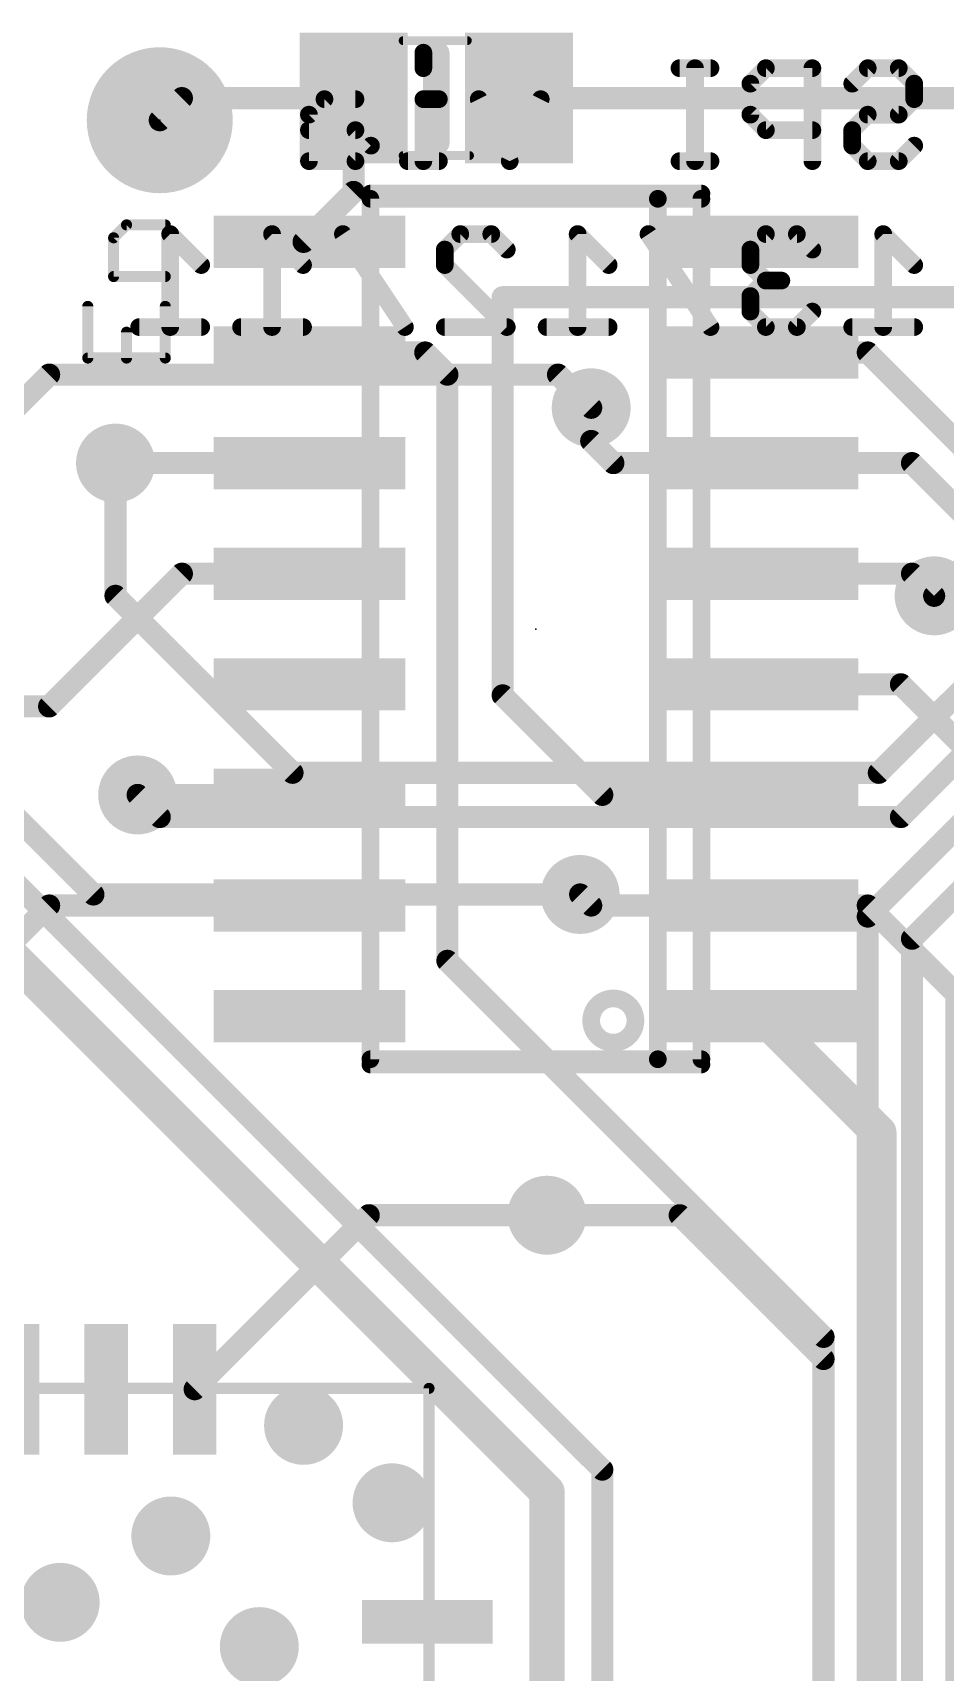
# Model space of a CAD drawing. Extents: x -7.7 to 68.6, y -5.3 to 60.5.
# Drawn here: x 17.34 to 27.81, y 26.63 to 45.45 of the extents above; entities that cross this region are included whole.
import ezdxf

# ---------------------------------------------------------------- set-up
doc = ezdxf.new("R2010")
doc.units = 0
for name, color, linetype in [('1', 12, 'CONTINUOUS'), ('16', 132, 'CONTINUOUS'), ('17', 110, 'CONTINUOUS'), ('18', 110, 'CONTINUOUS'), ('21', 40, 'CONTINUOUS'), ('22', 6, 'CONTINUOUS'), ('23', 53, 'CONTINUOUS'), ('51', 253, 'CONTINUOUS')]:
    doc.layers.add(name, color=color, linetype=linetype)

# ---------------------------------------------------------------- blocks, each defined once
blk = doc.blocks.new('RECT')
blk.add_solid([(-0.5, -0.5), (0.5, -0.5), (-0.5, 0.5), (0.5, 0.5)])
blk = doc.blocks.new('ROUNDP')
at = {"const_width": 0.5}
blk.add_lwpolyline([(0, -0.25, 1), (0, 0.25, 1), (0, -0.25)], format="xyb", dxfattribs=at)
blk = doc.blocks.new('ROUNDV')
at = {"const_width": 0.5}
blk.add_lwpolyline([(0, -0.25, 1), (0, 0.25, 1), (0, -0.25)], format="xyb", dxfattribs=at)

msp = doc.modelspace()

# ---------------------------------------------------------------- linework, layer by layer
at = {"layer": '1'}
for points, const_width in [([(18.796, 44.45), (19.05, 44.704)], 0.254), ([(19.05, 44.704), (21.021, 44.704)], 0.254), ([(21.021, 43.627), (21.021, 44.704)], 0.254), ([(22.921, 44.704), (39.243, 44.704)], 0.254), ([(20.447, 43.053), (21.021, 43.627)], 0.254), ([(20.514, 43.053), (20.447, 43.053)], 0.254), ([(22.733, 37.846), (22.733, 42.418)], 0.254), ([(22.733, 42.418), (28.194, 42.418)], 0.254), ([(21.844, 41.783), (20.514, 41.783)], 0.254), ([(22.098, 41.529), (21.844, 41.783)], 0.254), ([(25.714, 41.783), (26.924, 41.783)], 0.254), ([(26.924, 41.783), (28.448, 40.259)], 0.254), ([(22.098, 34.798), (22.098, 41.529)], 0.254), ([(23.749, 40.767), (23.749, 41.148)], 0.254), ([(24.003, 40.513), (23.749, 40.767)], 0.254), ([(20.514, 40.513), (18.288, 40.513)], 0.254), ([(25.714, 40.513), (24.003, 40.513)], 0.254), ([(27.432, 40.513), (25.714, 40.513)], 0.254), ([(28.956, 38.989), (27.432, 40.513)], 0.254), ([(19.05, 39.243), (17.526, 37.719)], 0.254), ([(20.514, 39.243), (19.05, 39.243)], 0.254), ([(25.714, 39.243), (27.432, 39.243)], 0.254), ([(27.432, 39.243), (27.686, 38.989)], 0.254), ([(27.305, 37.973), (25.714, 37.973)], 0.254), ([(28.448, 36.83), (27.305, 37.973)], 0.254), ([(17.526, 37.719), (10.922, 37.719)], 0.254), ([(23.876, 36.703), (22.733, 37.846)], 0.254), ([(20.514, 36.703), (18.542, 36.703)], 0.254), ([(25.714, 36.703), (23.876, 36.703)], 0.254), ([(23.749, 35.433), (23.622, 35.56)], 0.254), ([(17.526, 35.433), (16.129, 34.036)], 0.254), ([(20.514, 35.433), (17.526, 35.433)], 0.254), ([(25.714, 35.433), (23.749, 35.433)], 0.254), ([(26.924, 35.433), (25.714, 35.433)], 0.254), ([(27.94, 34.417), (26.924, 35.433)], 0.254), ([(26.416, 30.48), (22.098, 34.798)], 0.254), ([(27.94, 16.637), (27.94, 34.417)], 0.254), ([(25.714, 34.163), (27.051, 32.826)], 0.4064), ([(27.051, 32.826), (27.051, 17.653)], 0.4064), ([(19.197, 29.879), (21.195, 31.877)], 0.254), ([(21.195, 31.877), (23.241, 31.877)], 0.254), ([(26.416, 22.479), (26.416, 30.48)], 0.254)]:
    msp.add_lwpolyline(points, dxfattribs=dict(at, const_width=const_width))
for points, const_width in [([(19.05, 44.7675, 1), (19.05, 44.6405)], 0.127), ([(19.0949, 44.6591, 1), (19.0051, 44.7489)], 0.127), ([(21.0845, 44.704, 1), (20.9575, 44.704)], 0.127), ([(21.021, 44.6405, 1), (21.021, 44.7675)], 0.127), ([(22.921, 44.7675, 1), (22.921, 44.6405)], 0.127), ([(18.7511, 44.4949, 1), (18.8409, 44.4051)], 0.127), ([(20.9575, 43.627, 1), (21.0845, 43.627)], 0.127), ([(21.0659, 43.5821, 1), (20.9761, 43.6719)], 0.127), ([(20.447, 43.1165, 1), (20.447, 42.9895)], 0.127), ([(20.4021, 43.0979, 1), (20.4919, 43.0081)], 0.127), ([(20.514, 42.9895, 1), (20.514, 43.1165)], 0.127), ([(22.7965, 42.418, 1), (22.6695, 42.418)], 0.127), ([(22.733, 42.4815, 1), (22.733, 42.3545)], 0.127), ([(20.514, 41.8465, 1), (20.514, 41.7195)], 0.127), ([(21.8889, 41.8279, 1), (21.7991, 41.7381)], 0.127), ([(21.844, 41.7195, 1), (21.844, 41.8465)], 0.127), ([(25.714, 41.8465, 1), (25.714, 41.7195)], 0.127), ([(26.9689, 41.8279, 1), (26.8791, 41.7381)], 0.127), ([(26.924, 41.7195, 1), (26.924, 41.8465)], 0.127), ([(22.1615, 41.529, 1), (22.0345, 41.529)], 0.127), ([(22.0531, 41.4841, 1), (22.1429, 41.5739)], 0.127), ([(23.8125, 41.148, 1), (23.6855, 41.148)], 0.127), ([(23.7939, 40.8119, 1), (23.7041, 40.7221)], 0.127), ([(23.6855, 40.767, 1), (23.8125, 40.767)], 0.127), ([(18.288, 40.5765, 1), (18.288, 40.4495)], 0.127), ([(20.514, 40.4495, 1), (20.514, 40.5765)], 0.127), ([(24.003, 40.5765, 1), (24.003, 40.4495)], 0.127), ([(23.9581, 40.4681, 1), (24.0479, 40.5579)], 0.127), ([(25.714, 40.5765, 1), (25.714, 40.4495)], 0.127), ([(25.714, 40.4495, 1), (25.714, 40.5765)], 0.127), ([(27.4769, 40.5579, 1), (27.3871, 40.4681)], 0.127), ([(27.432, 40.4495, 1), (27.432, 40.5765)], 0.127), ([(19.05, 39.3065, 1), (19.05, 39.1795)], 0.127), ([(19.0949, 39.1981, 1), (19.0051, 39.2879)], 0.127), ([(20.514, 39.1795, 1), (20.514, 39.3065)], 0.127), ([(25.714, 39.3065, 1), (25.714, 39.1795)], 0.127), ([(27.4769, 39.2879, 1), (27.3871, 39.1981)], 0.127), ([(27.432, 39.1795, 1), (27.432, 39.3065)], 0.127), ([(27.6411, 38.9441, 1), (27.7309, 39.0339)], 0.127), ([(25.714, 38.0365, 1), (25.714, 37.9095)], 0.127), ([(27.3499, 38.0179, 1), (27.2601, 37.9281)], 0.127), ([(27.305, 37.9095, 1), (27.305, 38.0365)], 0.127), ([(17.526, 37.6555, 1), (17.526, 37.7825)], 0.127), ([(22.7779, 37.8909, 1), (22.6881, 37.8011)], 0.127), ([(22.6695, 37.846, 1), (22.7965, 37.846)], 0.127), ([(17.4811, 37.7639, 1), (17.5709, 37.6741)], 0.127), ([(18.542, 36.7665, 1), (18.542, 36.6395)], 0.127), ([(20.514, 36.6395, 1), (20.514, 36.7665)], 0.127), ([(23.876, 36.7665, 1), (23.876, 36.6395)], 0.127), ([(23.8311, 36.6581, 1), (23.9209, 36.7479)], 0.127), ([(25.714, 36.6395, 1), (25.714, 36.7665)], 0.127), ([(23.6669, 35.6049, 1), (23.5771, 35.5151)], 0.127), ([(17.526, 35.4965, 1), (17.526, 35.3695)], 0.127), ([(17.5709, 35.3881, 1), (17.4811, 35.4779)], 0.127), ([(20.514, 35.3695, 1), (20.514, 35.4965)], 0.127), ([(23.749, 35.4965, 1), (23.749, 35.3695)], 0.127), ([(23.7041, 35.3881, 1), (23.7939, 35.4779)], 0.127), ([(25.714, 35.4965, 1), (25.714, 35.3695)], 0.127), ([(25.714, 35.3695, 1), (25.714, 35.4965)], 0.127), ([(26.9689, 35.4779, 1), (26.8791, 35.3881)], 0.127), ([(26.924, 35.3695, 1), (26.924, 35.4965)], 0.127), ([(22.1429, 34.8429, 1), (22.0531, 34.7531)], 0.127), ([(22.0345, 34.798, 1), (22.1615, 34.798)], 0.127), ([(28.0035, 34.417, 1), (27.8765, 34.417)], 0.127), ([(25.7858, 34.2348, 1), (25.6422, 34.0912)], 0.2032), ([(27.1526, 32.826, 1), (26.9494, 32.826)], 0.2032), ([(26.9792, 32.7542, 1), (27.1228, 32.8978)], 0.2032), ([(21.195, 31.9405, 1), (21.195, 31.8135)], 0.127), ([(21.2399, 31.8321, 1), (21.1501, 31.9219)], 0.127), ([(23.241, 31.8135, 1), (23.241, 31.9405)], 0.127), ([(26.4795, 30.48, 1), (26.3525, 30.48)], 0.127), ([(26.3711, 30.4351, 1), (26.4609, 30.5249)], 0.127), ([(19.1521, 29.9239, 1), (19.2419, 29.8341)], 0.127)]:
    msp.add_lwpolyline(points, format="xyb", dxfattribs=dict(at, const_width=const_width))
at = {"layer": '16'}
for points, const_width in [([(10.287, 41.656), (23.241, 28.702)], 0.4064), ([(17.526, 41.529), (17.145, 41.148)], 0.254), ([(23.368, 41.529), (17.526, 41.529)], 0.254), ([(23.749, 41.148), (23.368, 41.529)], 0.254), ([(18.288, 40.513), (18.288, 38.989)], 0.254), ([(27.686, 38.989), (28.321, 39.624)], 0.254), ([(23.876, 28.956), (13.97, 38.862)], 0.254), ([(18.288, 38.989), (20.32, 36.957)], 0.254), ([(27.051, 36.957), (28.829, 38.735)], 0.254), ([(27.305, 36.449), (29.083, 38.227)], 0.254), ([(26.924, 35.306), (29.337, 37.719)], 0.254), ([(20.32, 36.957), (27.051, 36.957)], 0.254), ([(27.432, 35.052), (29.464, 37.084)], 0.254), ([(18.034, 35.56), (16.764, 36.83)], 0.254), ([(18.542, 36.703), (18.796, 36.449)], 0.254), ([(18.796, 36.449), (27.305, 36.449)], 0.254), ([(23.622, 35.56), (18.034, 35.56)], 0.254), ([(26.924, 11.811), (26.924, 35.306)], 0.254), ([(27.432, 9.398), (27.432, 35.052)], 0.254), ([(24.765, 31.877), (23.241, 31.877)], 0.254), ([(26.416, 30.226), (24.765, 31.877)], 0.254), ([(26.416, 30.226), (26.416, 12.573)], 0.254), ([(23.876, 23.622), (23.876, 28.956)], 0.254), ([(23.241, 28.702), (23.241, 16.383)], 0.4064)]:
    msp.add_lwpolyline(points, dxfattribs=dict(at, const_width=const_width))
for points, const_width in [([(17.526, 41.5925, 1), (17.526, 41.4655)], 0.127), ([(17.5709, 41.4841, 1), (17.4811, 41.5739)], 0.127), ([(23.4129, 41.5739, 1), (23.3231, 41.4841)], 0.127), ([(23.368, 41.4655, 1), (23.368, 41.5925)], 0.127), ([(23.7041, 41.1031, 1), (23.7939, 41.1929)], 0.127), ([(18.3515, 40.513, 1), (18.2245, 40.513)], 0.127), ([(18.3329, 39.0339, 1), (18.2431, 38.9441)], 0.127), ([(18.2245, 38.989, 1), (18.3515, 38.989)], 0.127), ([(27.6411, 39.0339, 1), (27.7309, 38.9441)], 0.127), ([(20.32, 37.0205, 1), (20.32, 36.8935)], 0.127), ([(27.051, 36.8935, 1), (27.051, 37.0205)], 0.127), ([(20.2751, 36.9121, 1), (20.3649, 37.0019)], 0.127), ([(27.0061, 37.0019, 1), (27.0959, 36.9121)], 0.127), ([(18.5869, 36.7479, 1), (18.4971, 36.6581)], 0.127), ([(18.796, 36.5125, 1), (18.796, 36.3855)], 0.127), ([(18.7511, 36.4041, 1), (18.8409, 36.4939)], 0.127), ([(27.2601, 36.4939, 1), (27.3499, 36.4041)], 0.127), ([(27.305, 36.3855, 1), (27.305, 36.5125)], 0.127), ([(18.034, 35.6235, 1), (18.034, 35.4965)], 0.127), ([(17.9891, 35.5151, 1), (18.0789, 35.6049)], 0.127), ([(23.622, 35.4965, 1), (23.622, 35.6235)], 0.127), ([(26.9875, 35.306, 1), (26.8605, 35.306)], 0.127), ([(26.8791, 35.3509, 1), (26.9689, 35.2611)], 0.127), ([(27.4955, 35.052, 1), (27.3685, 35.052)], 0.127), ([(27.3871, 35.0969, 1), (27.4769, 35.0071)], 0.127), ([(23.241, 31.9405, 1), (23.241, 31.8135)], 0.127), ([(24.8099, 31.9219, 1), (24.7201, 31.8321)], 0.127), ([(24.765, 31.8135, 1), (24.765, 31.9405)], 0.127), ([(26.4795, 30.226, 1), (26.3525, 30.226)], 0.127), ([(26.3711, 30.1811, 1), (26.4609, 30.2709)], 0.127), ([(23.9395, 28.956, 1), (23.8125, 28.956)], 0.127), ([(23.8311, 28.9111, 1), (23.9209, 29.0009)], 0.127), ([(23.3426, 28.702, 1), (23.1394, 28.702)], 0.2032), ([(23.1692, 28.6302, 1), (23.3128, 28.7738)], 0.2032)]:
    msp.add_lwpolyline(points, format="xyb", dxfattribs=dict(at, const_width=const_width))
at = {"layer": '21'}
for points, const_width in [([(21.971, 44.196), (21.971, 45.212)], 0.3048), ([(21.214, 43.608), (25.014, 43.608)], 0.2032), ([(18.2663, 43.0999), (18.4146, 43.2482)], 0.127), ([(18.4146, 43.2482), (18.8595, 43.2482)], 0.127), ([(18.2663, 42.655), (18.2663, 43.0999)], 0.127), ([(18.8595, 42.655), (18.2663, 42.655)], 0.127), ([(17.9697, 42.3127), (17.9697, 41.7195)], 0.127), ([(18.8595, 41.7195), (18.8595, 42.3127)], 0.127), ([(18.4146, 41.7195), (18.4146, 42.0161)], 0.127), ([(17.9697, 41.7195), (18.8595, 41.7195)], 0.127), ([(21.214, 33.608), (25.014, 33.608)], 0.2032), ([(0.587, 29.889), (21.887, 29.889)], 0.127), ([(21.887, 29.889), (21.887, 15.159)], 0.127)]:
    msp.add_lwpolyline(points, dxfattribs=dict(at, const_width=const_width))
for points, const_width in [([(22.0472, 45.212, 1), (21.8948, 45.212)], 0.1524), ([(21.8948, 44.196, 1), (22.0472, 44.196)], 0.1524), ([(21.214, 43.6588, 1), (21.214, 43.5572)], 0.1016), ([(25.014, 43.5572, 1), (25.014, 43.6588)], 0.1016), ([(18.4146, 43.2799, 1), (18.4146, 43.2164)], 0.0635), ([(18.4371, 43.2257, 1), (18.3922, 43.2706)], 0.0635), ([(18.8595, 43.2164, 1), (18.8595, 43.2799)], 0.0635), ([(18.2981, 43.0999, 1), (18.2346, 43.0999)], 0.0635), ([(18.2439, 43.1223, 1), (18.2888, 43.0774)], 0.0635), ([(18.2663, 42.6868, 1), (18.2663, 42.6233)], 0.0635), ([(18.2346, 42.655, 1), (18.2981, 42.655)], 0.0635), ([(18.8595, 42.6233, 1), (18.8595, 42.6868)], 0.0635), ([(18.0015, 42.3127, 1), (17.938, 42.3127)], 0.0635), ([(18.8912, 42.3127, 1), (18.8278, 42.3127)], 0.0635), ([(18.4464, 42.0161, 1), (18.3829, 42.0161)], 0.0635), ([(17.9697, 41.7513, 1), (17.9697, 41.6878)], 0.0635), ([(17.938, 41.7195, 1), (18.0015, 41.7195)], 0.0635), ([(18.3829, 41.7195, 1), (18.4464, 41.7195)], 0.0635), ([(18.8278, 41.7195, 1), (18.8912, 41.7195)], 0.0635), ([(18.8595, 41.6878, 1), (18.8595, 41.7513)], 0.0635), ([(24.003, 33.8582, 1), (24.003, 34.3662, 1), (24.003, 33.8582)], 0.2032), ([(21.214, 33.6588, 1), (21.214, 33.5572)], 0.1016), ([(25.014, 33.5572, 1), (25.014, 33.6588)], 0.1016), ([(21.9187, 29.889, 1), (21.8553, 29.889)], 0.0635), ([(21.887, 29.8573, 1), (21.887, 29.9208)], 0.0635)]:
    msp.add_lwpolyline(points, format="xyb", dxfattribs=dict(at, const_width=const_width))
at = {"layer": '22', "const_width": 0.2032}
for points in [[(21.8223, 45.2258), (21.8223, 45.0478)], [(25.1186, 45.0478), (24.7627, 45.0478)], [(24.9407, 43.9801), (24.9407, 45.0478)], [(25.7541, 45.0478), (25.5762, 44.8699)], [(26.288, 45.0478), (25.7541, 45.0478)], [(26.288, 43.9801), (26.288, 45.0478)], [(26.7456, 44.8699), (26.9235, 45.0478)], [(26.9235, 45.0478), (27.2795, 45.0478)], [(27.2795, 45.0478), (27.4574, 44.8699)], [(25.5762, 44.8699), (25.5762, 44.514)], [(27.4574, 44.8699), (27.4574, 44.6919)], [(20.6868, 44.6919), (20.5088, 44.514)], [(20.5088, 44.514), (20.5088, 43.9801)], [(21.0427, 44.6919), (20.6868, 44.6919)], [(22.0002, 44.6919), (21.8223, 44.6919)], [(21.8223, 44.6919), (21.8223, 43.9801)], [(22.8137, 43.9801), (22.4578, 44.6919)], [(23.1696, 44.6919), (22.8137, 43.9801)], [(25.5762, 44.514), (25.7541, 44.336)], [(26.9235, 44.514), (26.7456, 44.336)], [(27.2795, 44.514), (26.9235, 44.514)], [(27.4574, 44.6919), (27.2795, 44.514)], [(21.0427, 44.336), (20.5088, 44.336)], [(21.2206, 44.1581), (21.0427, 44.336)], [(25.7541, 44.336), (26.288, 44.336)], [(26.7456, 44.336), (26.7456, 44.1581)], [(21.0427, 43.9801), (21.2206, 44.1581)], [(26.7456, 44.1581), (26.9235, 43.9801)], [(27.2795, 43.9801), (27.4574, 44.1581)], [(20.5088, 43.9801), (21.0427, 43.9801)], [(22.0002, 43.9801), (21.6443, 43.9801)], [(25.1186, 43.9801), (24.7627, 43.9801)], [(26.9235, 43.9801), (27.2795, 43.9801)], [(19.2716, 42.7869), (18.9157, 43.1428)], [(18.9157, 43.1428), (18.9157, 42.0751)], [(20.441, 42.7869), (20.0851, 43.1428)], [(20.0851, 43.1428), (20.0851, 42.0751)], [(21.6104, 42.0751), (20.8986, 43.1428)], [(22.068, 42.9649), (22.246, 43.1428)], [(22.246, 43.1428), (22.6019, 43.1428)], [(22.6019, 43.1428), (22.7798, 42.9649)], [(23.9492, 42.7869), (23.5933, 43.1428)], [(23.5933, 43.1428), (23.5933, 42.0751)], [(25.1186, 42.0751), (24.4068, 43.1428)], [(25.7541, 43.1428), (25.5762, 42.9649)], [(26.1101, 43.1428), (25.7541, 43.1428)], [(26.288, 42.9649), (26.1101, 43.1428)], [(27.4574, 42.7869), (27.1015, 43.1428)], [(27.1015, 43.1428), (27.1015, 42.0751)], [(22.068, 42.7869), (22.068, 42.9649)], [(25.5762, 42.9649), (25.5762, 42.7869)], [(22.7798, 42.0751), (22.068, 42.7869)], [(25.5762, 42.7869), (25.7541, 42.609)], [(25.7541, 42.609), (25.5762, 42.431)], [(25.7541, 42.609), (25.9321, 42.609)], [(25.5762, 42.431), (25.5762, 42.2531)], [(25.5762, 42.2531), (25.7541, 42.0751)], [(26.1101, 42.0751), (26.288, 42.2531)], [(19.2716, 42.0751), (18.5598, 42.0751)], [(20.441, 42.0751), (19.7292, 42.0751)], [(22.068, 42.0751), (22.7798, 42.0751)], [(23.9492, 42.0751), (23.2374, 42.0751)], [(25.7541, 42.0751), (26.1101, 42.0751)], [(27.4574, 42.0751), (26.7456, 42.0751)]]:
    msp.add_lwpolyline(points, dxfattribs=at)
at = {"layer": '22', "const_width": 0.1016}
for points in [[(21.8731, 45.2258, 1), (21.7715, 45.2258)], [(21.7715, 45.0478, 1), (21.8731, 45.0478)], [(24.7627, 45.0986, 1), (24.7627, 44.997)], [(24.9915, 45.0478, 1), (24.8899, 45.0478)], [(25.1186, 44.997, 1), (25.1186, 45.0986)], [(25.7541, 45.0986, 1), (25.7541, 44.997)], [(25.7901, 45.0119, 1), (25.7182, 45.0837)], [(26.3388, 45.0478, 1), (26.2372, 45.0478)], [(26.288, 44.997, 1), (26.288, 45.0986)], [(26.9235, 45.0986, 1), (26.9235, 44.997)], [(26.9595, 45.0119, 1), (26.8876, 45.0837)], [(27.3154, 45.0837, 1), (27.2435, 45.0119)], [(27.2795, 44.997, 1), (27.2795, 45.0986)], [(25.627, 44.8699, 1), (25.5254, 44.8699)], [(25.5403, 44.9058, 1), (25.6121, 44.8339)], [(26.7097, 44.9058, 1), (26.7815, 44.8339)], [(27.5082, 44.8699, 1), (27.4066, 44.8699)], [(27.4215, 44.8339, 1), (27.4933, 44.9058)], [(20.5596, 44.514, 1), (20.458, 44.514)], [(20.6868, 44.7427, 1), (20.6868, 44.6411)], [(20.7227, 44.656, 1), (20.6508, 44.7278)], [(21.0427, 44.6411, 1), (21.0427, 44.7427)], [(21.8223, 44.7427, 1), (21.8223, 44.6411)], [(21.8731, 44.6919, 1), (21.7715, 44.6919)], [(22.0002, 44.6411, 1), (22.0002, 44.7427)], [(22.5032, 44.7146, 1), (22.4124, 44.6692)], [(23.215, 44.6692, 1), (23.1242, 44.7146)], [(25.6121, 44.5499, 1), (25.5403, 44.478)], [(26.9235, 44.5648, 1), (26.9235, 44.4632)], [(26.9595, 44.478, 1), (26.8876, 44.5499)], [(27.2795, 44.4632, 1), (27.2795, 44.5648)], [(27.4066, 44.6919, 1), (27.5082, 44.6919)], [(27.4933, 44.656, 1), (27.4215, 44.7278)], [(20.4729, 44.5499, 1), (20.5447, 44.478)], [(20.5088, 44.3868, 1), (20.5088, 44.2852)], [(21.0786, 44.3719, 1), (21.0067, 44.3001)], [(21.0427, 44.2852, 1), (21.0427, 44.3868)], [(25.5254, 44.514, 1), (25.627, 44.514)], [(25.7541, 44.3868, 1), (25.7541, 44.2852)], [(26.288, 44.2852, 1), (26.288, 44.3868)], [(26.7964, 44.336, 1), (26.6948, 44.336)], [(27.2435, 44.5499, 1), (27.3154, 44.478)], [(21.2565, 44.1221, 1), (21.1847, 44.194)], [(21.1847, 44.1221, 1), (21.2565, 44.194)], [(25.7182, 44.3001, 1), (25.7901, 44.3719)], [(26.7097, 44.3719, 1), (26.7815, 44.3001)], [(26.7815, 44.194, 1), (26.7097, 44.1221)], [(27.4933, 44.1221, 1), (27.4215, 44.194)], [(20.5088, 44.0309, 1), (20.5088, 43.9293)], [(21.0067, 44.016, 1), (21.0786, 43.9442)], [(21.0427, 43.9293, 1), (21.0427, 44.0309)], [(21.6443, 44.0309, 1), (21.6443, 43.9293)], [(22.0002, 43.9293, 1), (22.0002, 44.0309)], [(22.7683, 44.0028, 1), (22.8591, 43.9574)], [(22.7683, 43.9574, 1), (22.8591, 44.0028)], [(24.7627, 44.0309, 1), (24.7627, 43.9293)], [(25.1186, 43.9293, 1), (25.1186, 44.0309)], [(26.6948, 44.1581, 1), (26.7964, 44.1581)], [(26.9235, 44.0309, 1), (26.9235, 43.9293)], [(26.8876, 43.9442, 1), (26.9595, 44.016)], [(27.2435, 44.016, 1), (27.3154, 43.9442)], [(27.2795, 43.9293, 1), (27.2795, 44.0309)], [(20.458, 43.9801, 1), (20.5596, 43.9801)], [(21.7715, 43.9801, 1), (21.8731, 43.9801)], [(24.8899, 43.9801, 1), (24.9915, 43.9801)], [(26.2372, 43.9801, 1), (26.3388, 43.9801)], [(18.9516, 43.1787, 1), (18.8798, 43.1069)], [(18.9665, 43.1428, 1), (18.8649, 43.1428)], [(20.121, 43.1787, 1), (20.0492, 43.1069)], [(20.1359, 43.1428, 1), (20.0343, 43.1428)], [(20.9409, 43.171, 1), (20.8563, 43.1146)], [(22.246, 43.1936, 1), (22.246, 43.092)], [(22.2819, 43.1069, 1), (22.21, 43.1787)], [(22.6378, 43.1787, 1), (22.5659, 43.1069)], [(22.6019, 43.092, 1), (22.6019, 43.1936)], [(23.6292, 43.1787, 1), (23.5574, 43.1069)], [(23.6441, 43.1428, 1), (23.5425, 43.1428)], [(24.4491, 43.171, 1), (24.3645, 43.1146)], [(25.7541, 43.1936, 1), (25.7541, 43.092)], [(25.7901, 43.1069, 1), (25.7182, 43.1787)], [(26.146, 43.1787, 1), (26.0741, 43.1069)], [(26.1101, 43.092, 1), (26.1101, 43.1936)], [(27.1374, 43.1787, 1), (27.0656, 43.1069)], [(27.1523, 43.1428, 1), (27.0507, 43.1428)], [(22.1188, 42.9649, 1), (22.0172, 42.9649)], [(22.0321, 43.0008, 1), (22.1039, 42.9289)], [(22.7439, 42.9289, 1), (22.8157, 43.0008)], [(25.627, 42.9649, 1), (25.5254, 42.9649)], [(25.5403, 43.0008, 1), (25.6121, 42.9289)], [(26.2521, 42.9289, 1), (26.3239, 43.0008)], [(19.2357, 42.751, 1), (19.3075, 42.8228)], [(20.4051, 42.751, 1), (20.4769, 42.8228)], [(22.1039, 42.8228, 1), (22.0321, 42.751)], [(22.0172, 42.7869, 1), (22.1188, 42.7869)], [(23.9133, 42.751, 1), (23.9851, 42.8228)], [(25.6121, 42.8228, 1), (25.5403, 42.751)], [(25.5254, 42.7869, 1), (25.627, 42.7869)], [(27.4215, 42.751, 1), (27.4933, 42.8228)], [(25.7541, 42.6598, 1), (25.7541, 42.5582)], [(25.7901, 42.573, 1), (25.7182, 42.6449)], [(25.7182, 42.573, 1), (25.7901, 42.6449)], [(25.9321, 42.5582, 1), (25.9321, 42.6598)], [(25.627, 42.431, 1), (25.5254, 42.431)], [(25.5403, 42.4669, 1), (25.6121, 42.3951)], [(25.6121, 42.289, 1), (25.5403, 42.2171)], [(26.3239, 42.2171, 1), (26.2521, 42.289)], [(18.5598, 42.1259, 1), (18.5598, 42.0243)], [(19.2716, 42.0243, 1), (19.2716, 42.1259)], [(19.7292, 42.1259, 1), (19.7292, 42.0243)], [(20.441, 42.0243, 1), (20.441, 42.1259)], [(22.068, 42.1259, 1), (22.068, 42.0243)], [(22.7798, 42.0243, 1), (22.7798, 42.1259)], [(23.2374, 42.1259, 1), (23.2374, 42.0243)], [(23.9492, 42.0243, 1), (23.9492, 42.1259)], [(25.5254, 42.2531, 1), (25.627, 42.2531)], [(25.7541, 42.1259, 1), (25.7541, 42.0243)], [(26.1101, 42.0243, 1), (26.1101, 42.1259)], [(26.7456, 42.1259, 1), (26.7456, 42.0243)], [(27.4574, 42.0243, 1), (27.4574, 42.1259)], [(18.8649, 42.0751, 1), (18.9665, 42.0751)], [(20.0343, 42.0751, 1), (20.1359, 42.0751)], [(21.5681, 42.0469, 1), (21.6527, 42.1033)], [(22.7439, 42.0392, 1), (22.8157, 42.111)], [(23.5425, 42.0751, 1), (23.6441, 42.0751)], [(25.0763, 42.0469, 1), (25.1609, 42.1033)], [(25.7182, 42.0392, 1), (25.7901, 42.111)], [(26.0741, 42.111, 1), (26.146, 42.0392)], [(27.0507, 42.0751, 1), (27.1523, 42.0751)]]:
    msp.add_lwpolyline(points, format="xyb", dxfattribs=at)
at = {"layer": '23'}
for p in [(21.971, 44.704), (18.796, 44.45), (23.114, 38.608)]:
    msp.add_point(p, dxfattribs=at)
at = {"layer": '51'}
for points, const_width in [([(22.327, 45.364), (21.59, 45.364)], 0.1016), ([(22.352, 44.044), (21.59, 44.044)], 0.1016), ([(21.214, 33.668), (21.214, 43.548)], 0.2032), ([(21.214, 43.548), (24.514, 43.548)], 0.2032), ([(24.514, 43.548), (24.514, 33.668)], 0.2032), ([(24.514, 43.548), (25.014, 43.548)], 0.2032), ([(25.014, 43.548), (25.014, 33.668)], 0.2032), ([(24.514, 33.668), (21.214, 33.668)], 0.2032), ([(25.014, 33.668), (24.514, 33.668)], 0.2032)]:
    msp.add_lwpolyline(points, dxfattribs=dict(at, const_width=const_width))
for points, const_width in [([(21.59, 45.3894, 1), (21.59, 45.3386)], 0.0508), ([(22.327, 45.3386, 1), (22.327, 45.3894)], 0.0508), ([(21.59, 44.0694, 1), (21.59, 44.0186)], 0.0508), ([(22.352, 44.0186, 1), (22.352, 44.0694)], 0.0508), ([(21.2648, 43.548, 1), (21.1632, 43.548)], 0.1016), ([(21.214, 43.5988, 1), (21.214, 43.4972)], 0.1016), ([(24.5648, 43.548, 1), (24.4632, 43.548)], 0.1016), ([(24.514, 43.5988, 1), (24.514, 43.4972)], 0.1016), ([(24.514, 43.4972, 1), (24.514, 43.5988)], 0.1016), ([(25.0648, 43.548, 1), (24.9632, 43.548)], 0.1016), ([(25.014, 43.4972, 1), (25.014, 43.5988)], 0.1016), ([(21.214, 33.7188, 1), (21.214, 33.6172)], 0.1016), ([(21.1632, 33.668, 1), (21.2648, 33.668)], 0.1016), ([(24.514, 33.7188, 1), (24.514, 33.6172)], 0.1016), ([(24.4632, 33.668, 1), (24.5648, 33.668)], 0.1016), ([(24.514, 33.6172, 1), (24.514, 33.7188)], 0.1016), ([(24.9632, 33.668, 1), (25.0648, 33.668)], 0.1016), ([(25.014, 33.6172, 1), (25.014, 33.7188)], 0.1016)]:
    msp.add_lwpolyline(points, format="xyb", dxfattribs=dict(at, const_width=const_width))

# ---------------------------------------------------------------- block references
at = {"layer": '1'}
for p, xscale, yscale, rotation in [((21.021, 44.704), 1.24, 1.5, 180), ((22.921, 44.704), 1.24, 1.5, 180), ((20.514, 43.053), 0.6, 2.2, 90), ((25.714, 43.053), 0.6, 2.2, 90), ((20.514, 41.783), 0.6, 2.2, 90), ((25.714, 41.783), 0.6, 2.2, 90), ((20.514, 40.513), 0.6, 2.2, 90), ((25.714, 40.513), 0.6, 2.2, 90), ((20.514, 39.243), 0.6, 2.2, 90), ((25.714, 39.243), 0.6, 2.2, 90), ((20.514, 37.973), 0.6, 2.2, 90), ((25.714, 37.973), 0.6, 2.2, 90), ((20.514, 36.703), 0.6, 2.2, 90), ((25.714, 36.703), 0.6, 2.2, 90), ((20.514, 35.433), 0.6, 2.2, 90), ((25.714, 35.433), 0.6, 2.2, 90), ((20.514, 34.163), 0.6, 2.2, 90), ((25.714, 34.163), 0.6, 2.2, 90), ((17.165, 29.879), 1.5, 0.5, 90), ((18.181, 29.879), 1.5, 0.5, 90), ((19.197, 29.879), 1.5, 0.5, 90), ((21.867, 27.209), 1.5, 0.5, 180)]:
    msp.add_blockref('RECT', p, dxfattribs=dict(at, xscale=xscale, yscale=yscale, rotation=rotation))
at = {"layer": '17', "xscale": 1.6764, "yscale": 1.6764, "rotation": 90}
msp.add_blockref('ROUNDP', (18.796, 44.45), dxfattribs=at)
msp.add_blockref('ROUNDP', (18.796, 44.45), dxfattribs=at)
at = {"layer": '18', "xscale": 0.9064, "yscale": 0.9064}
for p in [(23.749, 41.148), (23.749, 41.148), (18.288, 40.513), (18.288, 40.513), (27.686, 38.989), (27.686, 38.989), (18.542, 36.703), (18.542, 36.703), (23.622, 35.56), (23.622, 35.56), (23.241, 31.877), (23.241, 31.877), (20.447, 29.464), (20.447, 29.464), (21.463, 28.575), (21.463, 28.575), (18.923, 28.194), (18.923, 28.194), (17.653, 27.432), (17.653, 27.432), (19.939, 26.924), (19.939, 26.924)]:
    msp.add_blockref('ROUNDV', p, dxfattribs=at)
at = {"layer": '51'}
for p, xscale, yscale, rotation in [((21.2403, 44.7029), 0.7501, 1.4501, 180), ((22.6882, 44.7029), 0.7501, 1.4501, 180), ((20.564, 43.053), 0.49, 1.1, 90), ((25.664, 43.053), 0.49, 1.1, 90), ((20.564, 41.783), 0.49, 1.1, 90), ((25.664, 41.783), 0.49, 1.1, 90), ((20.564, 40.513), 0.49, 1.1, 90), ((25.664, 40.513), 0.49, 1.1, 90), ((20.564, 39.243), 0.49, 1.1, 90), ((25.664, 39.243), 0.49, 1.1, 90), ((20.564, 37.973), 0.49, 1.1, 90), ((25.664, 37.973), 0.49, 1.1, 90), ((20.564, 36.703), 0.49, 1.1, 90), ((25.664, 36.703), 0.49, 1.1, 90), ((20.564, 35.433), 0.49, 1.1, 90), ((25.664, 35.433), 0.49, 1.1, 90), ((20.564, 34.163), 0.49, 1.1, 90), ((25.664, 34.163), 0.49, 1.1, 90)]:
    msp.add_blockref('RECT', p, dxfattribs=dict(at, xscale=xscale, yscale=yscale, rotation=rotation))
at = {"layer": '51', "xscale": 0.508, "yscale": 0.508}
msp.add_blockref('RECT', (18.796, 44.45), dxfattribs=at)

doc.saveas('drawing.dxf')
